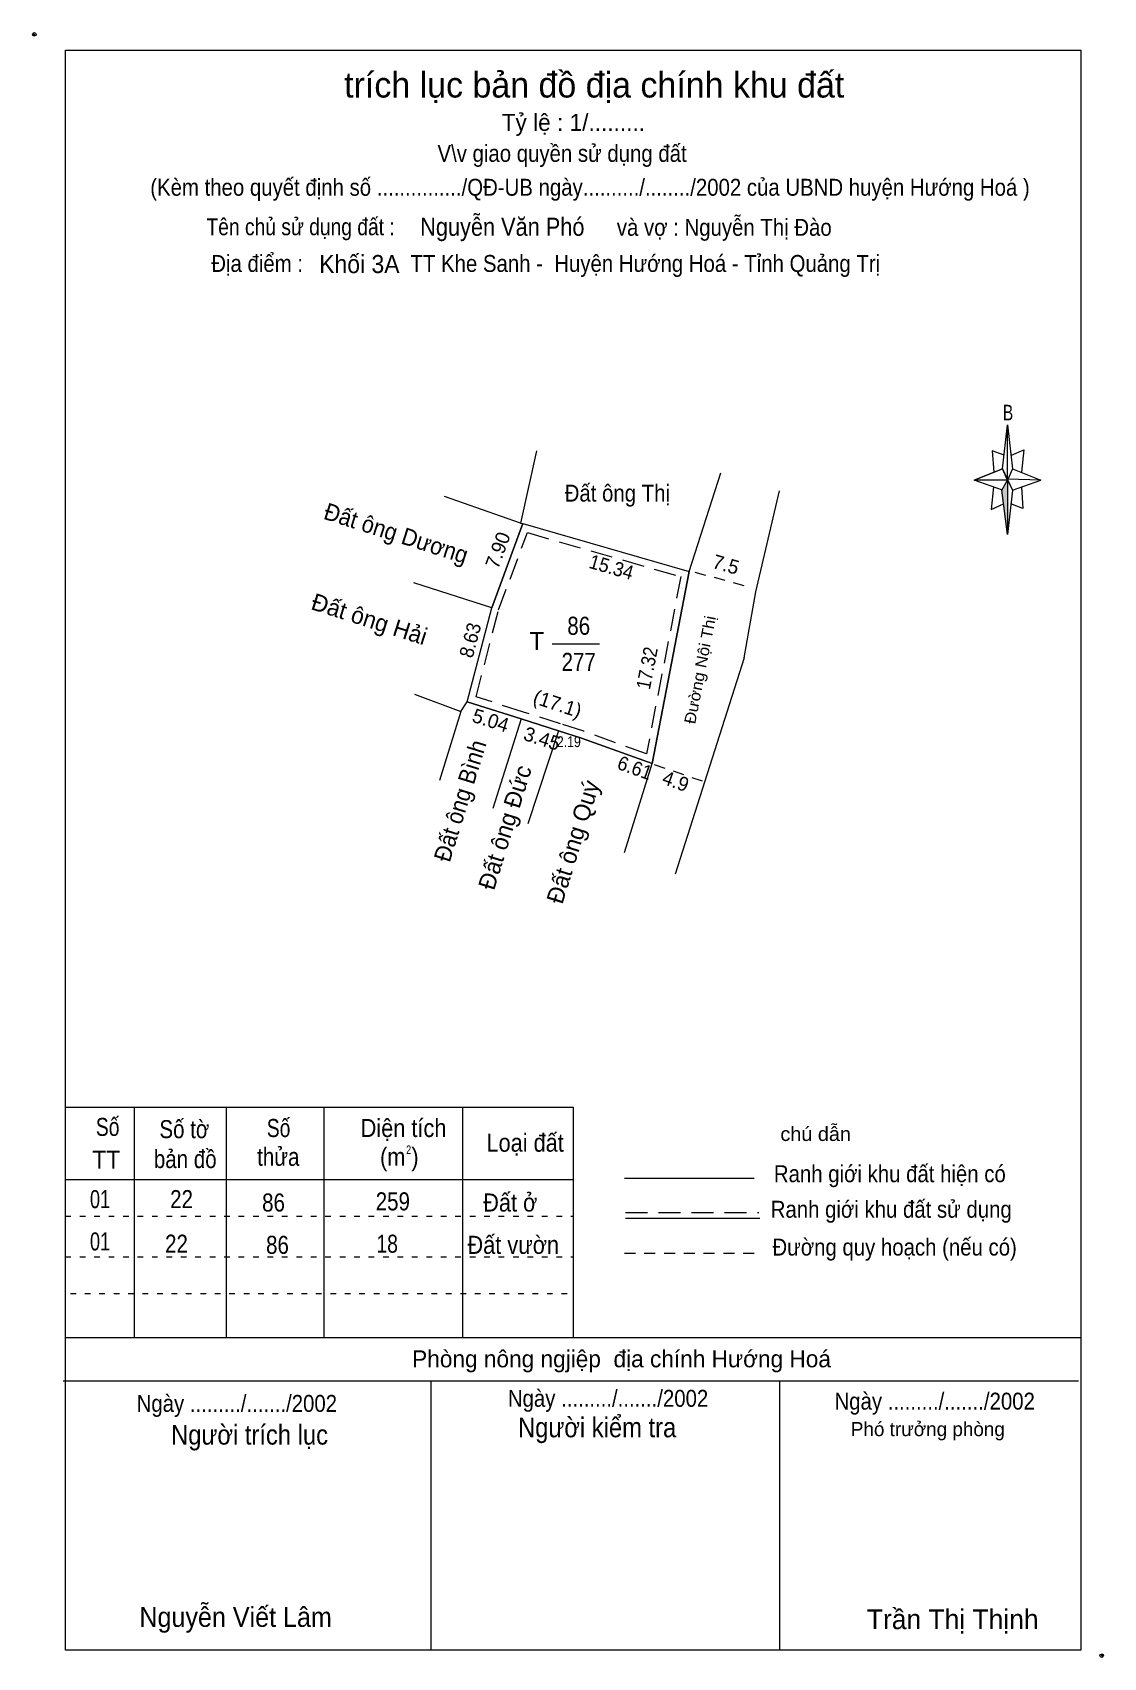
# Model space of a CAD drawing. Header units: centimetres. Extents: x 0.4 to 19.4, y 1 to 29.8.
import ezdxf
from ezdxf.enums import TextEntityAlignment as Align

# ---------------------------------------------------------------- set-up
doc = ezdxf.new("R2010")
doc.units = ezdxf.units.CM
doc.header["$LTSCALE"] = 0.13
doc.header["$PDMODE"] = 32
doc.header["$PDSIZE"] = 0.065
for name, pattern in [('DOTTED', [1.5, 0.3, -1.2]), ('MEDIUM_DASHED', [4.5, 3, -1.5]), ('SHORT_DASHED', [2.7, 1.5, -1.2])]:
    doc.linetypes.add(name, pattern=pattern)
for name, color, linetype, lineweight in [('1', 7, 'DOTTED', 13), ('10', 7, 'Continuous', 13), ('33', 7, 'Continuous', 13), ('5', 7, 'Continuous', 13)]:
    doc.layers.add(name, color=color, linetype=linetype, lineweight=lineweight)
doc.layers.add('34', color=7, linetype='Continuous')
doc.layers.add('50', color=7, linetype='Continuous')

msp = doc.modelspace()

# ---------------------------------------------------------------- hatches: boundary and pattern name
at = {"layer": '5'}
msp.add_hatch(color=256, dxfattribs=at).paths.add_polyline_path([(17.7, 21.83), (17.7, 20.87), (17.6, 21.65)])

# ---------------------------------------------------------------- linework, layer by layer
at = {"layer": '1', "linetype": 'SHORT_DASHED'}
for p, q in [((12.16, 20.2), (13.16, 19.93)), ((11.44, 16.79), (12.29, 16.5))]:
    msp.add_line(p, q, dxfattribs=at)
at = {"layer": '1'}
for p, q in [((1, 8.79), (10, 8.79)), ((1, 8.07), (10, 8.07)), ((1.09, 7.42), (10, 7.42))]:
    msp.add_line(p, q, dxfattribs=at)
at = {"layer": '10'}
for p, q in [((12.06, 20.21), (12.62, 21.96)), ((13.24, 19.85), (13.66, 21.64)), ((9.11, 21.06), (12.06, 20.21)), ((11.4, 16.81), (12.06, 20.21)), ((13.03, 18.68), (13.24, 19.85)), ((8.12, 17.9), (8.56, 19.57)), ((13.03, 18.68), (11.81, 14.85)), ((8.01, 17.73), (8.12, 17.9)), ((8.12, 17.9), (9.08, 17.6)), ((9.08, 17.6), (8.58, 16.01)), ((9.74, 17.39), (10.15, 17.26)), ((10.15, 17.26), (11.4, 16.81)), ((10.91, 15.23), (11.4, 16.81))]:
    msp.add_line(p, q, dxfattribs=at)
for points in [[(9.35, 22.35), (9.07, 21.07), (7.72, 21.54)], [(9.07, 21.07), (9.11, 21.06), (8.56, 19.57), (7.18, 20.01)], [(7.19, 18.04), (8.01, 17.73), (7.63, 16.51)], [(9.08, 17.6), (9.74, 17.39), (9.2, 15.74)]]:
    msp.add_lwpolyline(points, dxfattribs=at)
msp.add_lwpolyline([(9.11, 21.06), (12.06, 20.21), (11.4, 16.81), (10.15, 17.26), (9.74, 17.39), (9.08, 17.6), (8.12, 17.9), (8.56, 19.57)], close=True, dxfattribs=at)
at = {"layer": '10', "linetype": 'MEDIUM_DASHED'}
msp.add_lwpolyline([(9.19, 20.9), (11.91, 20.12), (11.3, 16.98), (10.19, 17.38), (9.78, 17.51), (9.12, 17.72), (8.28, 17.99), (8.68, 19.53)], close=True, dxfattribs=at)
at = {"layer": '33'}
msp.add_line((9.63, 18.93), (10.47, 18.93), dxfattribs=at)
at = {"layer": '5'}
for p, q in [((17.61, 22.03), (17.7, 22.81)), ((17.79, 22.03), (18.29, 21.83)), ((17.61, 21.65), (17.11, 21.83)), ((17.79, 21.65), (17.7, 20.87)), ((17.95, 21.71), (17.97, 21.33)), ((17.97, 21.33), (17.76, 21.41)), ((1, 10.72), (10, 10.72)), ((2.22, 10.72), (2.22, 6.64)), ((3.85, 10.72), (3.85, 6.64)), ((5.58, 10.72), (5.58, 6.64)), ((8.04, 10.72), (8.04, 6.64)), ((10, 10.72), (10, 6.64)), ((1, 9.44), (10, 9.44)), ((10.91, 9.46), (13.21, 9.46)), ((10.93, 8.75), (13.31, 8.75)), ((1, 6.64), (19, 6.64)), ((0.96, 5.87), (18.96, 5.87)), ((7.48, 5.87), (7.48, 1.1)), ((13.66, 5.87), (13.66, 1.1))]:
    msp.add_line(p, q, dxfattribs=at)
at = {"layer": '5', "linetype": 'MEDIUM_DASHED'}
msp.add_line((10.93, 8.85), (13.29, 8.85), dxfattribs=at)
at = {"layer": '5', "linetype": 'SHORT_DASHED'}
msp.add_line((10.91, 8.13), (13.29, 8.13), dxfattribs=at)
at = {"layer": '5'}
for points in [[(1, 29.45), (19, 29.45), (19, 1.1), (1, 1.1)], [(17.7, 22.81), (17.79, 22.03), (17.7, 21.83)], [(17.7, 21.83), (17.11, 21.83), (17.61, 22.03), (17.79, 21.65), (18.29, 21.83), (17.7, 21.85)], [(17.7, 21.83), (17.7, 20.87), (17.6, 21.65)]]:
    msp.add_lwpolyline(points, close=True, dxfattribs=at)
for points in [[(17.64, 22.27), (17.43, 22.35), (17.46, 21.97)], [(17.77, 22.27), (17.99, 22.37), (17.95, 21.97)], [(17.7, 21.83), (17.61, 22.03), (17.11, 21.83)], [(17.45, 21.71), (17.41, 21.31), (17.63, 21.41)], [(17.7, 21.83), (17.79, 21.65), (18.29, 21.83)]]:
    msp.add_lwpolyline(points, dxfattribs=at)
for p in [(0.45, 29.73), (19.37, 1)]:
    msp.add_point(p, dxfattribs=at)

# ---------------------------------------------------------------- texts
at = {"layer": '1'}
for s, height, width, p in [('Đất ông Thị ', 0.3, 0.9, (10.835, 21.45)), ('2', 0.15, 0.8, (7.085, 9.89))]:
    msp.add_text(s, height=height, dxfattribs=dict(at, width=width)).set_placement(p, align=Align.CENTER)
for s, height, rotation, width, p in [('Đất ông Dương ', 0.3, 342.316, 0.95, (6.8694, 20.7312)), ('Đường Nội Thị ', 0.2, 79.015, 1.1, (12.3562, 18.4909)), ('Đất ông Bình', 0.3, 72.77, 0.95, (8.1412, 16.1056))]:
    msp.add_text(s, height=height, rotation=rotation, dxfattribs=dict(at, width=width)).set_placement(p, align=Align.CENTER)
for s, rotation, p in [('Đất ông Hải', 342.316, (6.3444, 19.2257)), ('Đất ông Đức ', 72.77, (8.9512, 15.6856)), ('Đất ông Quý', 72.77, (10.1419, 15.3756))]:
    msp.add_text(s, height=0.3, rotation=rotation, dxfattribs=at).set_placement(p, align=Align.CENTER)
at = {"layer": '33'}
for s, width, p in [('86', 0.85, (10.1, 19.09)), ('277', 0.85, (10.1, 18.45)), ('01', 0.75, (1.615, 8.93)), ('22', 0.85, (3.06, 8.93)), ('259', 0.85, (6.805, 8.89)), ('Đất ở ', 0.9, (8.94, 8.87)), ('86', 0.85, (4.69, 8.87)), ('01', 0.75, (1.615, 8.18)), ('22', 0.85, (2.97, 8.14)), ('86', 0.85, (4.76, 8.12)), ('18', 0.8, (6.705, 8.14)), ('Đất vườn', 0.9, (8.94, 8.12))]:
    msp.add_text(s, height=0.32, dxfattribs=dict(at, width=width)).set_placement(p, align=Align.CENTER)
msp.add_text('T', height=0.32, dxfattribs=at).set_placement((9.49, 18.82), align=Align.RIGHT)
at = {"layer": '34'}
for s, width, p in [('Nguyễn Văn Phó', 0.9, (7.29, 26.16)), ('Khối 3A', 0.95, (5.5, 25.5))]:
    msp.add_text(s, height=0.32, dxfattribs=dict(at, width=width)).set_placement(p)
at = {"layer": '5'}
for s, height, p in [('trích lục bản đồ địa chính khu đất', 0.45, (10.375, 28.61)), ('Tỷ lệ : 1/.........', 0.3, (10.005, 28.02)), ('Phòng nông ngjiệp  địa chính Hướng Hoá ', 0.3, (10.915, 6.11)), ('Phó trưởng phòng ', 0.25, (16.335, 4.89)), ('Trần Thị Thịnh', 0.35, (16.73, 1.47))]:
    msp.add_text(s, height=height, dxfattribs=at).set_placement(p, align=Align.CENTER)
for s, height, width, p in [('V\\v giao quyền sử dụng đất ', 0.3, 0.9, (9.855, 27.47)), ('(Kèm theo quyết định số .............../QĐ-UB ngày........../......../2002 của UBND huyện Hướng Hoá )', 0.3, 0.9, (10.3, 26.87)), ('Tên chủ sử dụng đất :', 0.3, 0.85, (5.17, 26.17)), ('và vợ : Nguyễn Thị Đào ', 0.3, 0.9, (12.73, 26.16)), ('Địa điểm :                   TT Khe Sanh -  Huyện Hướng Hoá - Tỉnh Quảng Trị ', 0.3, 0.9, (9.565, 25.52)), ('B', 0.2756, 0.75, (17.71, 22.89)), ('Số', 0.32, 0.8, (1.75, 10.21)), ('Số tờ', 0.32, 0.85, (3.11, 10.17)), ('Số', 0.32, 0.8, (4.78, 10.19)), ('Diện tích', 0.32, 0.9, (6.995, 10.19)), ('chú dẫn', 0.25, 1.05, (14.3, 10.12)), ('Loại đất', 0.32, 0.9, (9.15, 9.93)), ('TT', 0.32, 0.95, (1.725, 9.63)), ('bản đồ', 0.32, 0.85, (3.125, 9.64)), ('thửa', 0.32, 0.85, (4.775, 9.68)), ('(m )', 0.32, 0.9, (6.92, 9.68)), ('Ranh giới khu đất hiện có ', 0.3, 0.9, (15.665, 9.39)), ('Ranh giới khu đất sử dụng', 0.3, 0.9, (15.64, 8.76)), ('Đường quy hoạch (nếu có)', 0.3, 0.9, (15.7, 8.09)), ('Ngày ........./......./2002', 0.3, 0.9, (4.04, 5.32)), ('Ngày ........./......./2002', 0.3, 0.9, (10.62, 5.41)), ('Ngày ........./......./2002', 0.3, 0.9, (16.41, 5.36)), ('Người kiểm tra ', 0.35, 0.9, (10.485, 4.87)), ('Người trích lục', 0.35, 0.9, (4.265, 4.74)), ('Nguyễn Viết Lâm ', 0.35, 0.95, (4.08, 1.51))]:
    msp.add_text(s, height=height, dxfattribs=dict(at, width=width)).set_placement(p, align=Align.CENTER)
at = {"layer": '50'}
for s, rotation, p in [('7.90', 69.639, (8.7838, 20.5465)), ('7.5', 343.998, (12.6755, 20.2153)), ('(17.1)', 341.933, (9.6862, 17.7475)), ('5.04', 342.463, (8.5023, 17.4545)), ('3.45', 341.933, (9.4112, 17.1317)), ('4.9', 340.276, (11.7778, 16.3783))]:
    msp.add_text(s, height=0.25, rotation=rotation, dxfattribs=at).set_placement(p, align=Align.CENTER)
for s, rotation, width, p in [('15.34', 343.998, 0.95, (10.6455, 20.1694)), ('8.63', 75.24, 0.95, (8.2972, 18.9632)), ('17.32', 79.015, 0.9, (11.433, 18.4762)), ('6.61', 340.276, 0.95, (11.0528, 16.615))]:
    msp.add_text(s, height=0.25, rotation=rotation, dxfattribs=dict(at, width=width)).set_placement(p, align=Align.CENTER)
at = {"layer": '50', "width": 0.85}
msp.add_text('2.19', height=0.1919, dxfattribs=at).set_placement((9.925, 17.1), align=Align.CENTER)

doc.saveas('drawing.dxf')
